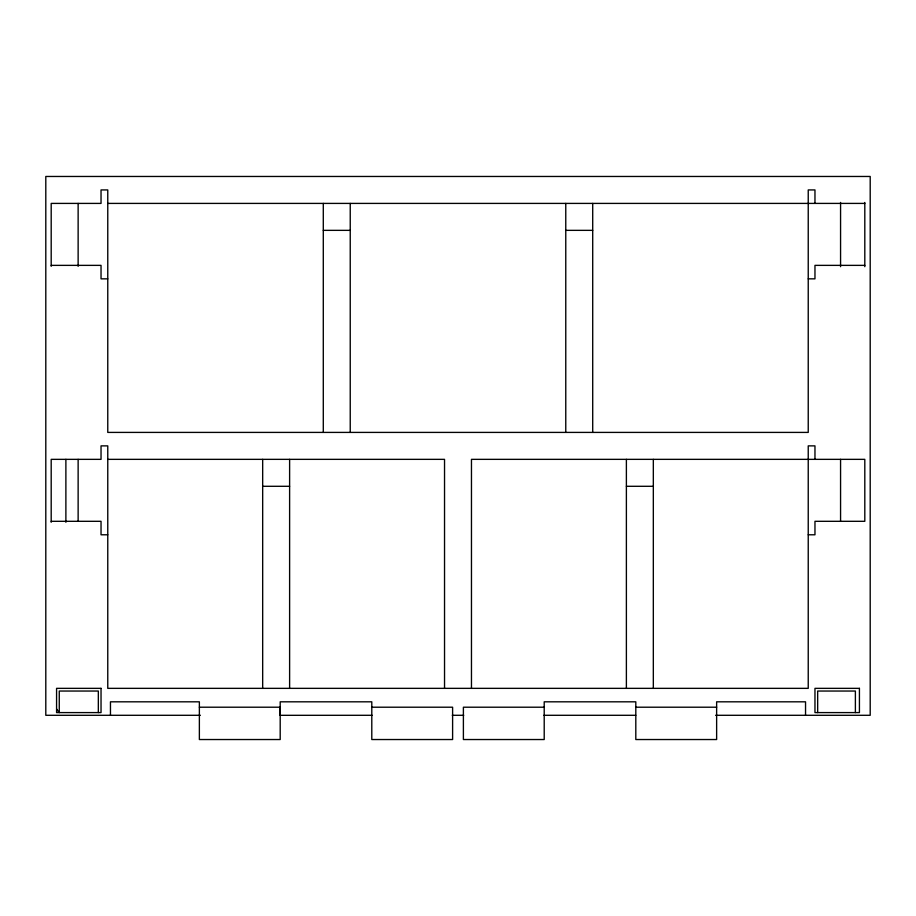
<?xml version="1.0" encoding="UTF-8"?>
<svg xmlns="http://www.w3.org/2000/svg" width="916" height="916" viewBox="0 0 916 916"><rect width="100%" height="100%" fill="white"/><g stroke="black" fill="none" stroke-linecap="round" stroke-linejoin="round"><path stroke-width="1.37" d="M280.113 715.316L372.125 715.293M107.767 203.409L864.807 203.409M323.291 230.351L350.233 230.351M565.767 230.351L592.709 230.351M51.193 265.365L101.035 265.365L101.035 278.842L107.767 278.842M864.807 265.365L814.965 265.365L814.965 278.842L808.233 278.842M107.767 459.351L444.535 459.351L444.535 688.351M262.674 486.293L289.616 486.293M626.384 486.293L653.326 486.293M51.193 521.307L101.035 521.307L101.035 534.784L107.767 534.784M808.233 534.784L814.965 534.784L814.965 521.307L864.807 521.307L864.807 459.351L471.465 459.351L471.465 688.351M199.367 707.209L280.193 707.209L280.193 715.293L280.181 707.221M371.793 707.209L452.607 707.209L452.607 739.533L371.793 739.533L371.793 701.816L280.193 701.816L280.193 739.533L199.367 739.533L199.367 701.816L110.458 701.816L110.458 715.293M544.207 707.209L463.393 707.209L463.393 739.533L544.207 739.533L544.207 701.816L635.807 701.816L635.807 739.533L716.633 739.533L716.633 701.816L805.542 701.816L805.542 715.293M635.807 707.209L716.633 707.209M200.375 715.293L45.8 715.293L45.8 176.467L870.2 176.467L870.2 715.293L715.625 715.293M452.275 715.293L463.725 715.293M543.875 715.293L635.807 715.293M56.746 709.202L59.265 712.591L59.265 691.042L98.333 691.042L98.333 712.591M864.807 202.459L864.807 266.682M855.384 712.591L855.384 691.042L817.667 691.042L817.667 712.591M840.567 202.459L840.567 266.682M840.567 459.351L840.567 521.307M814.965 203.409L814.965 189.933L808.233 189.933L808.233 432.409L107.767 432.409L107.767 189.933L101.035 189.933L101.035 203.409L51.193 203.409L51.193 266.316M814.965 459.351L814.965 445.874L808.233 445.874L808.233 688.351L107.767 688.351L107.767 445.874L101.035 445.874L101.035 459.351L51.193 459.351L51.193 522.28M653.326 459.351L653.326 688.351M626.384 459.351L626.384 688.351M592.709 203.409L592.709 432.409M565.767 203.409L565.767 432.409M350.233 203.409L350.233 432.409M323.291 203.409L323.291 432.409M289.616 459.351L289.616 688.351M262.674 459.351L262.674 688.351M78.135 203.409L78.135 266.316M78.135 459.351L78.135 521.307M65.883 459.351L65.883 522.28M101.035 688.351L56.574 688.351L56.574 712.591L101.035 712.591L101.035 688.351M859.426 688.351L814.965 688.351L814.965 712.591L859.426 712.591L859.426 688.351"/></g></svg>
